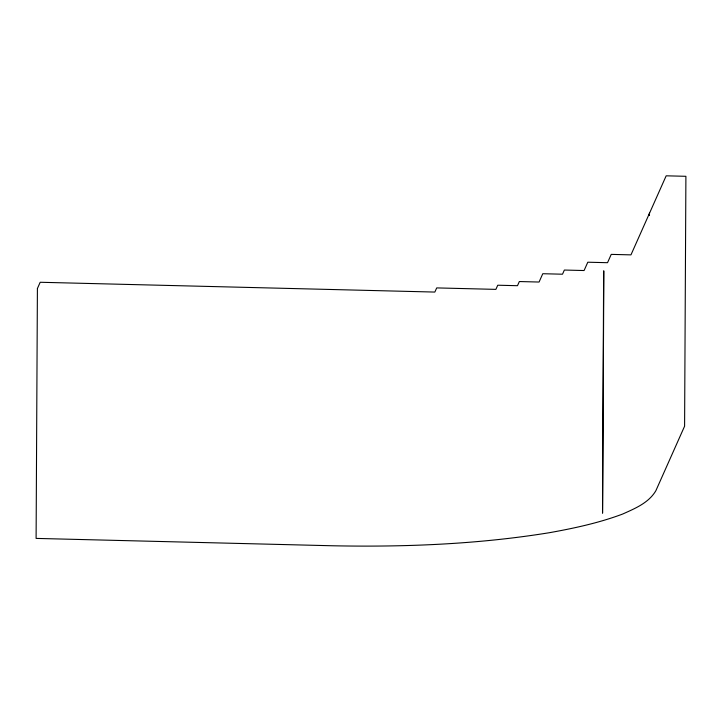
<?xml version="1.0" encoding="UTF-8"?>
<svg xmlns="http://www.w3.org/2000/svg" width="722" height="722" viewBox="0 0 722 722"><rect width="100%" height="100%" fill="white"/><g stroke="black" fill="none" stroke-linecap="round" stroke-linejoin="round"><path stroke-width="1.08" d="M603.637 271.021L602.554 513.18L603.863 270.949M37.409 288.502L36.1 538.404L332.093 545.76C404.744 547.213 477.72 544.343 549.532 532.683C574.333 528.224 599.07 522.899 622.707 514.028C635.035 508.468 648.699 502.918 655.874 490.698L684.591 426.206L685.9 176.303L666.171 175.816L630.965 254.875L611.236 254.379L607.527 262.7L587.798 262.212L584.089 270.533L564.36 270.046L562.51 274.207L542.773 273.719L539.072 282.04L519.335 281.544L517.484 285.704L497.747 285.217L495.897 289.378L436.702 287.907L434.843 292.067L40.188 282.266L37.409 288.502M649.493 213.261L649.24 215.49L649.493 213.261"/></g></svg>
